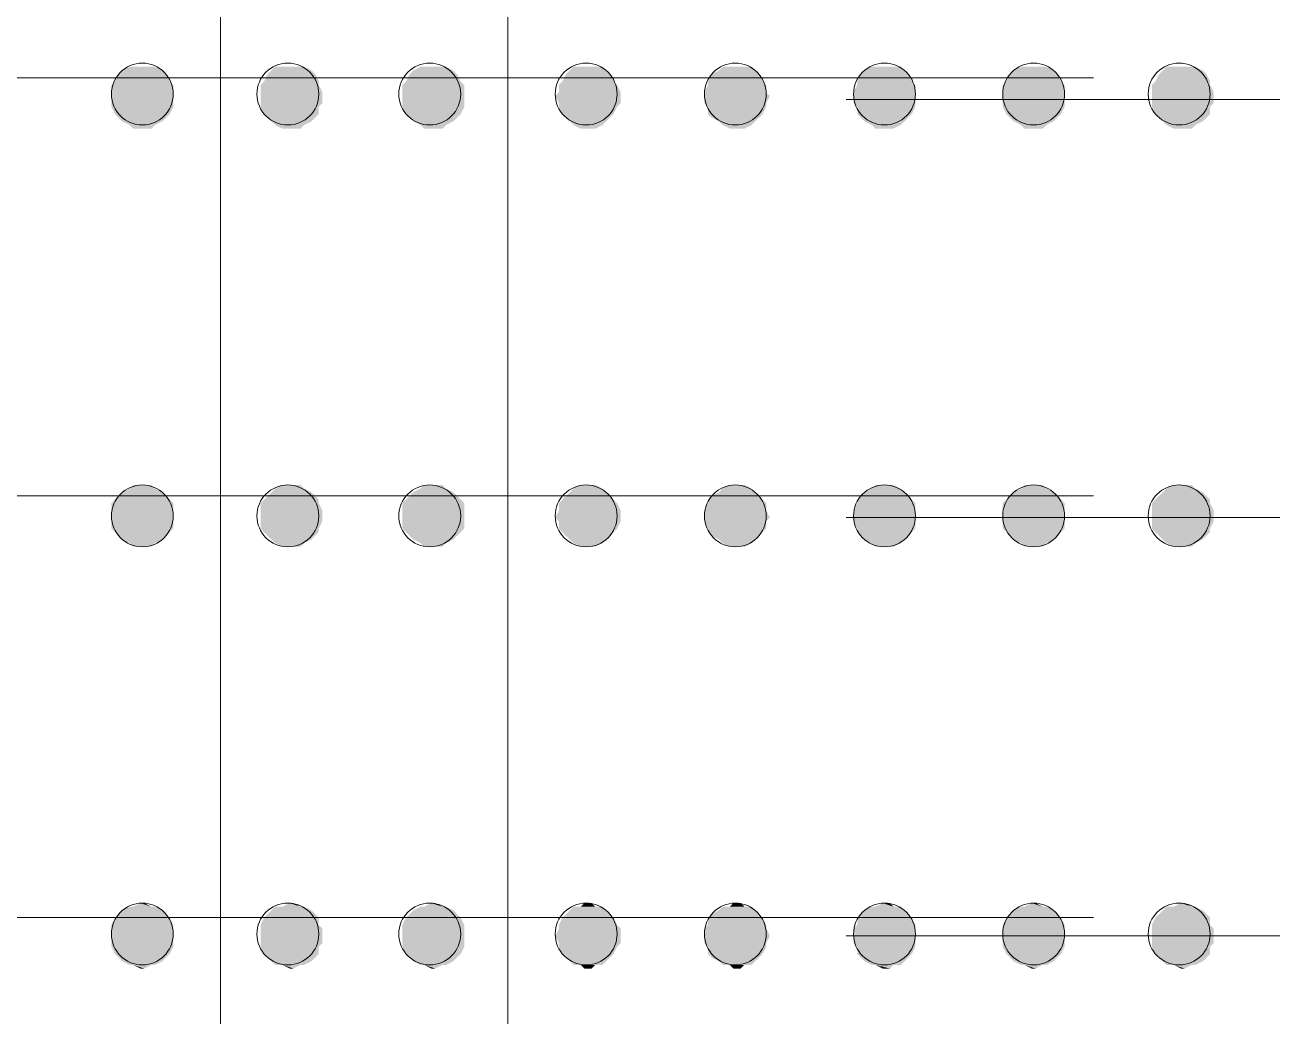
# Model space of a CAD drawing. Header units: inches. Extents: x 2 to 136, y 1 to 96.
# Drawn here: x 17.74 to 24.45, y 58.28 to 63.62 of the extents above; entities that cross this region are included whole.
import ezdxf

# ---------------------------------------------------------------- set-up
doc = ezdxf.new("R2010")
doc.units = ezdxf.units.IN
doc.header["$MEASUREMENT"] = 0
doc.layers.add('PDF_COLUMN', color=251, linetype='Continuous', true_color=0x636466)
doc.layers.add('PDF_Outer Line', color=165, linetype='Continuous', true_color=0x5258ac)
doc.layers.add('PDF_FLOOR LINES', color=7, linetype='Continuous')

msp = doc.modelspace()

# ---------------------------------------------------------------- linework, layer by layer
at = {"layer": 'PDF_COLUMN', "lineweight": 0}
for centre in [(18.3719, 63.2427), (20.761, 63.2427), (21.5639, 63.2427), (22.3668, 63.2427), (23.1697, 63.2427), (23.953, 63.2427), (18.3719, 60.971), (20.761, 60.971), (21.5639, 60.971), (22.3668, 60.971), (23.1697, 60.971), (23.953, 60.971), (18.3719, 58.719), (20.761, 58.719), (21.5639, 58.719), (22.3668, 58.719), (23.1697, 58.719), (23.953, 58.719)]:
    msp.add_circle(centre, 0.1665, dxfattribs=at)
at = {"layer": 'PDF_COLUMN', "color": 7, "lineweight": 0}
for centre in [(19.1552, 63.2427), (19.919, 63.2427), (19.1552, 60.971), (19.919, 60.971), (19.1552, 58.719), (19.919, 58.719)]:
    msp.add_circle(centre, 0.1665, dxfattribs=at)
at = {"layer": 'PDF_COLUMN', "transparency": 33554559}
for points in [[(18.3034, 63.3895), (18.4796, 63.3699), (18.2642, 63.3699)], [(18.323, 63.3895), (18.4405, 63.3895), (18.3034, 63.3895)], [(18.4405, 63.3895), (18.3034, 63.3895), (18.4796, 63.3699)], [(18.3621, 63.3895), (18.4209, 63.3895), (18.323, 63.3895)], [(18.4209, 63.3895), (18.323, 63.3895), (18.4405, 63.3895)], [(18.3817, 63.3895), (18.3621, 63.3895), (18.4209, 63.3895)], [(20.6925, 63.3895), (20.8687, 63.3699), (20.6729, 63.3699)], [(20.7317, 63.3895), (20.8492, 63.3895), (20.6925, 63.3895)], [(20.8492, 63.3895), (20.6925, 63.3895), (20.8687, 63.3699)], [(20.7512, 63.3895), (20.81, 63.3895), (20.7317, 63.3895)], [(20.81, 63.3895), (20.7317, 63.3895), (20.8492, 63.3895)], [(20.7904, 63.3895), (20.7512, 63.3895), (20.81, 63.3895)], [(21.4954, 63.3895), (21.6716, 63.3699), (21.4758, 63.3699)], [(21.5346, 63.3895), (21.652, 63.3895), (21.4954, 63.3895)], [(21.652, 63.3895), (21.4954, 63.3895), (21.6716, 63.3699)], [(21.5541, 63.3895), (21.6129, 63.3895), (21.5346, 63.3895)], [(21.6129, 63.3895), (21.5346, 63.3895), (21.652, 63.3895)], [(21.5933, 63.3895), (21.5541, 63.3895), (21.6129, 63.3895)], [(22.2983, 63.3895), (22.4745, 63.3699), (22.2591, 63.3699)], [(22.3179, 63.3895), (22.4549, 63.3895), (22.2983, 63.3895)], [(22.4549, 63.3895), (22.2983, 63.3895), (22.4745, 63.3699)], [(22.357, 63.3895), (22.4158, 63.3895), (22.3179, 63.3895)], [(22.4158, 63.3895), (22.3179, 63.3895), (22.4549, 63.3895)], [(22.3962, 63.3895), (22.357, 63.3895), (22.4158, 63.3895)], [(23.1012, 63.3895), (23.2774, 63.3699), (23.062, 63.3699)], [(23.1208, 63.3895), (23.2383, 63.3895), (23.1012, 63.3895)], [(23.2383, 63.3895), (23.1012, 63.3895), (23.2774, 63.3699)], [(23.1599, 63.3895), (23.2187, 63.3895), (23.1208, 63.3895)], [(23.2187, 63.3895), (23.1208, 63.3895), (23.2383, 63.3895)], [(23.1795, 63.3895), (23.1599, 63.3895), (23.2187, 63.3895)], [(23.8845, 63.3895), (24.0803, 63.3699), (23.8649, 63.3699)], [(23.9237, 63.3895), (24.0412, 63.3895), (23.8845, 63.3895)], [(24.0412, 63.3895), (23.8845, 63.3895), (24.0803, 63.3699)], [(23.9628, 63.3895), (24.0216, 63.3895), (23.9237, 63.3895)], [(24.0216, 63.3895), (23.9237, 63.3895), (24.0412, 63.3895)], [(23.9824, 63.3895), (23.9628, 63.3895), (24.0216, 63.3895)], [(18.2251, 63.3112), (18.5384, 63.2916), (18.2055, 63.2916)], [(18.2446, 63.3504), (18.5188, 63.3112), (18.2251, 63.3112)], [(18.5188, 63.3112), (18.2251, 63.3112), (18.5384, 63.2916)], [(18.2642, 63.3699), (18.4992, 63.3504), (18.2446, 63.3504)], [(18.4992, 63.3504), (18.2446, 63.3504), (18.5188, 63.3112)], [(18.4796, 63.3699), (18.2642, 63.3699), (18.4992, 63.3504)], [(20.6337, 63.3112), (20.9275, 63.2916), (20.6142, 63.2916)], [(20.6533, 63.3504), (20.9079, 63.3112), (20.6337, 63.3112)], [(20.9079, 63.3112), (20.6337, 63.3112), (20.9275, 63.2916)], [(20.6729, 63.3699), (20.8883, 63.3504), (20.6533, 63.3504)], [(20.8883, 63.3504), (20.6533, 63.3504), (20.9079, 63.3112)], [(20.8687, 63.3699), (20.6729, 63.3699), (20.8883, 63.3504)], [(21.4366, 63.3504), (21.7108, 63.3112), (21.4171, 63.3112)], [(21.7108, 63.3112), (21.4171, 63.3112), (21.7304, 63.2916)], [(21.4171, 63.3112), (21.7304, 63.2916), (21.4171, 63.2916)], [(21.4758, 63.3699), (21.6912, 63.3504), (21.4366, 63.3504)], [(21.6912, 63.3504), (21.4366, 63.3504), (21.7108, 63.3112)], [(21.6716, 63.3699), (21.4758, 63.3699), (21.6912, 63.3504)], [(22.2395, 63.3504), (22.5137, 63.3112), (22.22, 63.3112)], [(22.5137, 63.3112), (22.22, 63.3112), (22.5333, 63.2916)], [(22.22, 63.3112), (22.5333, 63.2916), (22.22, 63.2916)], [(22.2591, 63.3699), (22.4941, 63.3504), (22.2395, 63.3504)], [(22.4941, 63.3504), (22.2395, 63.3504), (22.5137, 63.3112)], [(22.4745, 63.3699), (22.2591, 63.3699), (22.4941, 63.3504)], [(23.0228, 63.3112), (23.3362, 63.2916), (23.0033, 63.2916)], [(23.0424, 63.3504), (23.3166, 63.3112), (23.0228, 63.3112)], [(23.3166, 63.3112), (23.0228, 63.3112), (23.3362, 63.2916)], [(23.062, 63.3699), (23.297, 63.3504), (23.0424, 63.3504)], [(23.297, 63.3504), (23.0424, 63.3504), (23.3166, 63.3112)], [(23.2774, 63.3699), (23.062, 63.3699), (23.297, 63.3504)], [(23.8257, 63.3112), (24.1195, 63.2916), (23.8062, 63.2916)], [(23.8453, 63.3504), (24.1195, 63.3112), (23.8257, 63.3112)], [(24.1195, 63.3112), (23.8257, 63.3112), (24.1195, 63.2916)], [(23.8649, 63.3699), (24.0999, 63.3504), (23.8453, 63.3504)], [(24.0999, 63.3504), (23.8453, 63.3504), (24.1195, 63.3112)], [(24.0803, 63.3699), (23.8649, 63.3699), (24.0999, 63.3504)], [(18.5384, 63.2916), (18.2055, 63.2916), (18.5384, 63.2524)], [(18.2055, 63.2916), (18.5384, 63.2524), (18.2055, 63.2524)], [(18.5384, 63.2524), (18.2055, 63.2524), (18.5384, 63.2329)], [(18.2055, 63.2524), (18.5384, 63.2329), (18.2055, 63.2329)], [(20.6142, 63.2524), (20.9471, 63.2329), (20.5946, 63.2329)], [(20.9275, 63.2916), (20.6142, 63.2916), (20.9471, 63.2524)], [(20.6142, 63.2916), (20.9471, 63.2524), (20.6142, 63.2524)], [(20.9471, 63.2524), (20.6142, 63.2524), (20.9471, 63.2329)], [(21.4171, 63.2916), (21.7304, 63.2524), (21.3975, 63.2524)], [(21.7304, 63.2524), (21.3975, 63.2524), (21.75, 63.2329)], [(21.3975, 63.2524), (21.75, 63.2329), (21.3975, 63.2329)], [(21.7304, 63.2916), (21.4171, 63.2916), (21.7304, 63.2524)], [(22.22, 63.2916), (22.5333, 63.2524), (22.2004, 63.2524)], [(22.5333, 63.2524), (22.2004, 63.2524), (22.5333, 63.2329)], [(22.2004, 63.2524), (22.5333, 63.2329), (22.2004, 63.2329)], [(22.5333, 63.2916), (22.22, 63.2916), (22.5333, 63.2524)], [(23.3362, 63.2916), (23.0033, 63.2916), (23.3362, 63.2524)], [(23.0033, 63.2916), (23.3362, 63.2524), (23.0033, 63.2524)], [(23.3362, 63.2524), (23.0033, 63.2524), (23.3362, 63.2329)], [(23.0033, 63.2524), (23.3362, 63.2329), (23.0033, 63.2329)], [(24.1195, 63.2916), (23.8062, 63.2916), (24.1391, 63.2524)], [(23.8062, 63.2916), (24.1391, 63.2524), (23.8062, 63.2524)], [(24.1391, 63.2524), (23.8062, 63.2524), (24.1391, 63.2329)], [(23.8062, 63.2524), (24.1391, 63.2329), (23.8062, 63.2329)], [(18.5384, 63.2329), (18.2055, 63.2329), (18.5384, 63.1937)], [(18.2055, 63.2329), (18.5384, 63.1937), (18.2055, 63.1937)], [(18.5384, 63.1937), (18.2055, 63.1937), (18.5384, 63.1741)], [(18.2055, 63.1937), (18.5384, 63.1741), (18.2055, 63.1741)], [(18.5384, 63.1741), (18.2055, 63.1741), (18.5188, 63.1349)], [(18.2055, 63.1741), (18.5188, 63.1349), (18.2251, 63.1349)], [(20.9471, 63.2329), (20.5946, 63.2329), (20.9471, 63.1937)], [(20.5946, 63.2329), (20.9471, 63.1937), (20.6142, 63.1937)], [(20.9471, 63.1937), (20.6142, 63.1937), (20.9275, 63.1741)], [(20.6142, 63.1937), (20.9275, 63.1741), (20.6142, 63.1741)], [(20.9275, 63.1741), (20.6142, 63.1741), (20.9079, 63.1349)], [(20.6142, 63.1741), (20.9079, 63.1349), (20.6337, 63.1349)], [(21.75, 63.2329), (21.3975, 63.2329), (21.7304, 63.1937)], [(21.3975, 63.2329), (21.7304, 63.1937), (21.3975, 63.1937)], [(21.7304, 63.1937), (21.3975, 63.1937), (21.7304, 63.1741)], [(21.3975, 63.1937), (21.7304, 63.1741), (21.4171, 63.1741)], [(21.7304, 63.1741), (21.4171, 63.1741), (21.7108, 63.1349)], [(21.4171, 63.1741), (21.7108, 63.1349), (21.4171, 63.1349)], [(22.5333, 63.2329), (22.2004, 63.2329), (22.5333, 63.1937)], [(22.2004, 63.2329), (22.5333, 63.1937), (22.2004, 63.1937)], [(22.5333, 63.1937), (22.2004, 63.1937), (22.5333, 63.1741)], [(22.2004, 63.1937), (22.5333, 63.1741), (22.22, 63.1741)], [(22.5333, 63.1741), (22.22, 63.1741), (22.5137, 63.1349)], [(22.22, 63.1741), (22.5137, 63.1349), (22.22, 63.1349)], [(23.3362, 63.2329), (23.0033, 63.2329), (23.3362, 63.1937)], [(23.0033, 63.2329), (23.3362, 63.1937), (23.0033, 63.1937)], [(23.3362, 63.1937), (23.0033, 63.1937), (23.3362, 63.1741)], [(23.0033, 63.1937), (23.3362, 63.1741), (23.0033, 63.1741)], [(23.3362, 63.1741), (23.0033, 63.1741), (23.3166, 63.1349)], [(23.0033, 63.1741), (23.3166, 63.1349), (23.0228, 63.1349)], [(24.1391, 63.2329), (23.8062, 63.2329), (24.1391, 63.1937)], [(23.8062, 63.2329), (24.1391, 63.1937), (23.8062, 63.1937)], [(24.1391, 63.1937), (23.8062, 63.1937), (24.1195, 63.1741)], [(23.8062, 63.1937), (24.1195, 63.1741), (23.8062, 63.1741)], [(24.1195, 63.1741), (23.8062, 63.1741), (24.1195, 63.1349)], [(23.8062, 63.1741), (24.1195, 63.1349), (23.8257, 63.1349)], [(18.5188, 63.1349), (18.2251, 63.1349), (18.4992, 63.1154)], [(18.2251, 63.1349), (18.4992, 63.1154), (18.2446, 63.1154)], [(18.4992, 63.1154), (18.2446, 63.1154), (18.4796, 63.0958)], [(18.2446, 63.1154), (18.4796, 63.0958), (18.2642, 63.0958)], [(20.9079, 63.1349), (20.6337, 63.1349), (20.8883, 63.1154)], [(20.6337, 63.1349), (20.8883, 63.1154), (20.6533, 63.1154)], [(20.8883, 63.1154), (20.6533, 63.1154), (20.8687, 63.0958)], [(20.6533, 63.1154), (20.8687, 63.0958), (20.6729, 63.0958)], [(21.7108, 63.1349), (21.4171, 63.1349), (21.6912, 63.1154)], [(21.4171, 63.1349), (21.6912, 63.1154), (21.4366, 63.1154)], [(21.6912, 63.1154), (21.4366, 63.1154), (21.6716, 63.0958)], [(21.4366, 63.1154), (21.6716, 63.0958), (21.4758, 63.0958)], [(22.5137, 63.1349), (22.22, 63.1349), (22.4941, 63.1154)], [(22.22, 63.1349), (22.4941, 63.1154), (22.2395, 63.1154)], [(22.4941, 63.1154), (22.2395, 63.1154), (22.4745, 63.0958)], [(22.2395, 63.1154), (22.4745, 63.0958), (22.2591, 63.0958)], [(23.3166, 63.1349), (23.0228, 63.1349), (23.297, 63.1154)], [(23.0228, 63.1349), (23.297, 63.1154), (23.0424, 63.1154)], [(23.297, 63.1154), (23.0424, 63.1154), (23.2774, 63.0958)], [(23.0424, 63.1154), (23.2774, 63.0958), (23.062, 63.0958)], [(24.1195, 63.1349), (23.8257, 63.1349), (24.0999, 63.1154)], [(23.8257, 63.1349), (24.0999, 63.1154), (23.8453, 63.1154)], [(24.0999, 63.1154), (23.8453, 63.1154), (24.0803, 63.0958)], [(23.8453, 63.1154), (24.0803, 63.0958), (23.8649, 63.0958)], [(18.4796, 63.0958), (18.2642, 63.0958), (18.4405, 63.0762)], [(18.2642, 63.0958), (18.4405, 63.0762), (18.3034, 63.0762)], [(18.4405, 63.0762), (18.3034, 63.0762), (18.4209, 63.0566)], [(18.3034, 63.0762), (18.4209, 63.0566), (18.323, 63.0566)], [(18.4209, 63.0566), (18.323, 63.0566), (18.3817, 63.0566)], [(18.323, 63.0566), (18.3817, 63.0566), (18.3621, 63.0566)], [(20.8687, 63.0958), (20.6729, 63.0958), (20.8492, 63.0762)], [(20.6729, 63.0958), (20.8492, 63.0762), (20.6925, 63.0762)], [(20.8492, 63.0762), (20.6925, 63.0762), (20.81, 63.0566)], [(20.6925, 63.0762), (20.81, 63.0566), (20.7317, 63.0566)], [(20.81, 63.0566), (20.7317, 63.0566), (20.7904, 63.0566)], [(20.7317, 63.0566), (20.7904, 63.0566), (20.7512, 63.0566)], [(21.6716, 63.0958), (21.4758, 63.0958), (21.652, 63.0762)], [(21.4758, 63.0958), (21.652, 63.0762), (21.4954, 63.0762)], [(21.652, 63.0762), (21.4954, 63.0762), (21.6129, 63.0566)], [(21.4954, 63.0762), (21.6129, 63.0566), (21.5346, 63.0566)], [(21.6129, 63.0566), (21.5346, 63.0566), (21.5933, 63.0566)], [(21.5346, 63.0566), (21.5933, 63.0566), (21.5541, 63.0566)], [(22.4745, 63.0958), (22.2591, 63.0958), (22.4549, 63.0762)], [(22.2591, 63.0958), (22.4549, 63.0762), (22.2983, 63.0762)], [(22.4549, 63.0762), (22.2983, 63.0762), (22.4158, 63.0566)], [(22.2983, 63.0762), (22.4158, 63.0566), (22.3179, 63.0566)], [(22.4158, 63.0566), (22.3179, 63.0566), (22.3962, 63.0566)], [(22.3179, 63.0566), (22.3962, 63.0566), (22.357, 63.0566)], [(23.2774, 63.0958), (23.062, 63.0958), (23.2383, 63.0762)], [(23.062, 63.0958), (23.2383, 63.0762), (23.1012, 63.0762)], [(23.2383, 63.0762), (23.1012, 63.0762), (23.2187, 63.0566)], [(23.1012, 63.0762), (23.2187, 63.0566), (23.1208, 63.0566)], [(23.2187, 63.0566), (23.1208, 63.0566), (23.1795, 63.0566)], [(23.1208, 63.0566), (23.1795, 63.0566), (23.1599, 63.0566)], [(24.0803, 63.0958), (23.8649, 63.0958), (24.0412, 63.0762)], [(23.8649, 63.0958), (24.0412, 63.0762), (23.8845, 63.0762)], [(24.0412, 63.0762), (23.8845, 63.0762), (24.0216, 63.0566)], [(23.8845, 63.0762), (24.0216, 63.0566), (23.9237, 63.0566)], [(24.0216, 63.0566), (23.9237, 63.0566), (23.9824, 63.0566)], [(23.9237, 63.0566), (23.9824, 63.0566), (23.9628, 63.0566)], [(18.2642, 61.0983), (18.4992, 61.0788), (18.2446, 61.0788)], [(18.3034, 61.1179), (18.4796, 61.0983), (18.2642, 61.0983)], [(18.4796, 61.0983), (18.2642, 61.0983), (18.4992, 61.0788)], [(18.323, 61.1375), (18.4405, 61.1179), (18.3034, 61.1179)], [(18.4405, 61.1179), (18.3034, 61.1179), (18.4796, 61.0983)], [(18.3621, 61.1375), (18.4209, 61.1375), (18.323, 61.1375)], [(18.4209, 61.1375), (18.323, 61.1375), (18.4405, 61.1179)], [(18.3817, 61.1375), (18.3621, 61.1375), (18.4209, 61.1375)], [(20.6729, 61.0983), (20.8883, 61.0788), (20.6533, 61.0788)], [(20.6925, 61.1179), (20.8687, 61.0983), (20.6729, 61.0983)], [(20.8687, 61.0983), (20.6729, 61.0983), (20.8883, 61.0788)], [(20.7317, 61.1375), (20.8492, 61.1179), (20.6925, 61.1179)], [(20.8492, 61.1179), (20.6925, 61.1179), (20.8687, 61.0983)], [(20.7512, 61.1375), (20.81, 61.1375), (20.7317, 61.1375)], [(20.81, 61.1375), (20.7317, 61.1375), (20.8492, 61.1179)], [(20.7904, 61.1375), (20.7512, 61.1375), (20.81, 61.1375)], [(21.4758, 61.0983), (21.6912, 61.0788), (21.4366, 61.0788)], [(21.4954, 61.1179), (21.6716, 61.0983), (21.4758, 61.0983)], [(21.6716, 61.0983), (21.4758, 61.0983), (21.6912, 61.0788)], [(21.5346, 61.1375), (21.652, 61.1179), (21.4954, 61.1179)], [(21.652, 61.1179), (21.4954, 61.1179), (21.6716, 61.0983)], [(21.5541, 61.1375), (21.6129, 61.1375), (21.5346, 61.1375)], [(21.6129, 61.1375), (21.5346, 61.1375), (21.652, 61.1179)], [(21.5933, 61.1375), (21.5541, 61.1375), (21.6129, 61.1375)], [(22.2591, 61.0983), (22.4941, 61.0788), (22.2395, 61.0788)], [(22.2983, 61.1179), (22.4745, 61.0983), (22.2591, 61.0983)], [(22.4745, 61.0983), (22.2591, 61.0983), (22.4941, 61.0788)], [(22.3179, 61.1375), (22.4549, 61.1179), (22.2983, 61.1179)], [(22.4549, 61.1179), (22.2983, 61.1179), (22.4745, 61.0983)], [(22.357, 61.1375), (22.4158, 61.1375), (22.3179, 61.1375)], [(22.4158, 61.1375), (22.3179, 61.1375), (22.4549, 61.1179)], [(22.3962, 61.1375), (22.357, 61.1375), (22.4158, 61.1375)], [(23.062, 61.0983), (23.297, 61.0788), (23.0424, 61.0788)], [(23.1012, 61.1179), (23.2774, 61.0983), (23.062, 61.0983)], [(23.2774, 61.0983), (23.062, 61.0983), (23.297, 61.0788)], [(23.1208, 61.1375), (23.2383, 61.1179), (23.1012, 61.1179)], [(23.2383, 61.1179), (23.1012, 61.1179), (23.2774, 61.0983)], [(23.1599, 61.1375), (23.2187, 61.1375), (23.1208, 61.1375)], [(23.2187, 61.1375), (23.1208, 61.1375), (23.2383, 61.1179)], [(23.1795, 61.1375), (23.1599, 61.1375), (23.2187, 61.1375)], [(23.8649, 61.0983), (24.0999, 61.0788), (23.8453, 61.0788)], [(23.8845, 61.1179), (24.0803, 61.0983), (23.8649, 61.0983)], [(24.0803, 61.0983), (23.8649, 61.0983), (24.0999, 61.0788)], [(23.9237, 61.1375), (24.0412, 61.1179), (23.8845, 61.1179)], [(24.0412, 61.1179), (23.8845, 61.1179), (24.0803, 61.0983)], [(23.9628, 61.1375), (24.0216, 61.1375), (23.9237, 61.1375)], [(24.0216, 61.1375), (23.9237, 61.1375), (24.0412, 61.1179)], [(23.9824, 61.1375), (23.9628, 61.1375), (24.0216, 61.1375)], [(18.2251, 61.0592), (18.5384, 61.0396), (18.2055, 61.0396)], [(18.5384, 61.0396), (18.2055, 61.0396), (18.5384, 61.0004)], [(18.2055, 61.0396), (18.5384, 61.0004), (18.2055, 61.0004)], [(18.2446, 61.0788), (18.5188, 61.0592), (18.2251, 61.0592)], [(18.5188, 61.0592), (18.2251, 61.0592), (18.5384, 61.0396)], [(18.4992, 61.0788), (18.2446, 61.0788), (18.5188, 61.0592)], [(20.6337, 61.0592), (20.9275, 61.0396), (20.6142, 61.0396)], [(20.9275, 61.0396), (20.6142, 61.0396), (20.9471, 61.0004)], [(20.6142, 61.0396), (20.9471, 61.0004), (20.6142, 61.0004)], [(20.6533, 61.0788), (20.9079, 61.0592), (20.6337, 61.0592)], [(20.9079, 61.0592), (20.6337, 61.0592), (20.9275, 61.0396)], [(20.8883, 61.0788), (20.6533, 61.0788), (20.9079, 61.0592)], [(21.4171, 61.0396), (21.7304, 61.0004), (21.3975, 61.0004)], [(21.4366, 61.0788), (21.7108, 61.0592), (21.4171, 61.0592)], [(21.7108, 61.0592), (21.4171, 61.0592), (21.7304, 61.0396)], [(21.4171, 61.0592), (21.7304, 61.0396), (21.4171, 61.0396)], [(21.7304, 61.0396), (21.4171, 61.0396), (21.7304, 61.0004)], [(21.6912, 61.0788), (21.4366, 61.0788), (21.7108, 61.0592)], [(22.22, 61.0396), (22.5333, 61.0004), (22.2004, 61.0004)], [(22.2395, 61.0788), (22.5137, 61.0592), (22.22, 61.0592)], [(22.5137, 61.0592), (22.22, 61.0592), (22.5333, 61.0396)], [(22.22, 61.0592), (22.5333, 61.0396), (22.22, 61.0396)], [(22.5333, 61.0396), (22.22, 61.0396), (22.5333, 61.0004)], [(22.4941, 61.0788), (22.2395, 61.0788), (22.5137, 61.0592)], [(23.0228, 61.0592), (23.3362, 61.0396), (23.0033, 61.0396)], [(23.3362, 61.0396), (23.0033, 61.0396), (23.3362, 61.0004)], [(23.0033, 61.0396), (23.3362, 61.0004), (23.0033, 61.0004)], [(23.0424, 61.0788), (23.3166, 61.0592), (23.0228, 61.0592)], [(23.3166, 61.0592), (23.0228, 61.0592), (23.3362, 61.0396)], [(23.297, 61.0788), (23.0424, 61.0788), (23.3166, 61.0592)], [(23.8257, 61.0592), (24.1195, 61.0396), (23.8062, 61.0396)], [(24.1195, 61.0396), (23.8062, 61.0396), (24.1391, 61.0004)], [(23.8062, 61.0396), (24.1391, 61.0004), (23.8062, 61.0004)], [(23.8453, 61.0788), (24.1195, 61.0592), (23.8257, 61.0592)], [(24.1195, 61.0592), (23.8257, 61.0592), (24.1195, 61.0396)], [(24.0999, 61.0788), (23.8453, 61.0788), (24.1195, 61.0592)], [(18.5384, 61.0004), (18.2055, 61.0004), (18.5384, 60.9613)], [(18.2055, 61.0004), (18.5384, 60.9613), (18.2055, 60.9613)], [(18.5384, 60.9613), (18.2055, 60.9613), (18.5384, 60.9417)], [(18.2055, 60.9613), (18.5384, 60.9417), (18.2055, 60.9417)], [(20.6142, 61.0004), (20.9471, 60.9613), (20.5946, 60.9613)], [(20.9471, 60.9613), (20.5946, 60.9613), (20.9471, 60.9417)], [(20.5946, 60.9613), (20.9471, 60.9417), (20.6142, 60.9417)], [(20.9471, 61.0004), (20.6142, 61.0004), (20.9471, 60.9613)], [(21.7304, 61.0004), (21.3975, 61.0004), (21.75, 60.9613)], [(21.3975, 61.0004), (21.75, 60.9613), (21.3975, 60.9613)], [(21.75, 60.9613), (21.3975, 60.9613), (21.7304, 60.9417)], [(21.3975, 60.9613), (21.7304, 60.9417), (21.3975, 60.9417)], [(22.5333, 61.0004), (22.2004, 61.0004), (22.5333, 60.9613)], [(22.2004, 61.0004), (22.5333, 60.9613), (22.2004, 60.9613)], [(22.5333, 60.9613), (22.2004, 60.9613), (22.5333, 60.9417)], [(22.2004, 60.9613), (22.5333, 60.9417), (22.2004, 60.9417)], [(23.3362, 61.0004), (23.0033, 61.0004), (23.3362, 60.9613)], [(23.0033, 61.0004), (23.3362, 60.9613), (23.0033, 60.9613)], [(23.3362, 60.9613), (23.0033, 60.9613), (23.3362, 60.9417)], [(23.0033, 60.9613), (23.3362, 60.9417), (23.0033, 60.9417)], [(24.1391, 61.0004), (23.8062, 61.0004), (24.1391, 60.9613)], [(23.8062, 61.0004), (24.1391, 60.9613), (23.8062, 60.9613)], [(24.1391, 60.9613), (23.8062, 60.9613), (24.1391, 60.9417)], [(23.8062, 60.9613), (24.1391, 60.9417), (23.8062, 60.9417)], [(18.5384, 60.9417), (18.2055, 60.9417), (18.5384, 60.9025)], [(18.2055, 60.9417), (18.5384, 60.9025), (18.2055, 60.9025)], [(18.5384, 60.9025), (18.2055, 60.9025), (18.5188, 60.8829)], [(18.2055, 60.9025), (18.5188, 60.8829), (18.2251, 60.8829)], [(20.9471, 60.9417), (20.6142, 60.9417), (20.9275, 60.9025)], [(20.6142, 60.9417), (20.9275, 60.9025), (20.6142, 60.9025)], [(20.9275, 60.9025), (20.6142, 60.9025), (20.9079, 60.8829)], [(20.6142, 60.9025), (20.9079, 60.8829), (20.6337, 60.8829)], [(21.7304, 60.9417), (21.3975, 60.9417), (21.7304, 60.9025)], [(21.3975, 60.9417), (21.7304, 60.9025), (21.4171, 60.9025)], [(21.7304, 60.9025), (21.4171, 60.9025), (21.7108, 60.8829)], [(21.4171, 60.9025), (21.7108, 60.8829), (21.4171, 60.8829)], [(22.5333, 60.9417), (22.2004, 60.9417), (22.5333, 60.9025)], [(22.2004, 60.9417), (22.5333, 60.9025), (22.22, 60.9025)], [(22.5333, 60.9025), (22.22, 60.9025), (22.5137, 60.8829)], [(22.22, 60.9025), (22.5137, 60.8829), (22.22, 60.8829)], [(23.3362, 60.9417), (23.0033, 60.9417), (23.3362, 60.9025)], [(23.0033, 60.9417), (23.3362, 60.9025), (23.0033, 60.9025)], [(23.3362, 60.9025), (23.0033, 60.9025), (23.3166, 60.8829)], [(23.0033, 60.9025), (23.3166, 60.8829), (23.0228, 60.8829)], [(24.1391, 60.9417), (23.8062, 60.9417), (24.1195, 60.9025)], [(23.8062, 60.9417), (24.1195, 60.9025), (23.8062, 60.9025)], [(24.1195, 60.9025), (23.8062, 60.9025), (24.1195, 60.8829)], [(23.8062, 60.9025), (24.1195, 60.8829), (23.8257, 60.8829)], [(18.5188, 60.8829), (18.2251, 60.8829), (18.4992, 60.8633)], [(18.2251, 60.8829), (18.4992, 60.8633), (18.2446, 60.8633)], [(18.4992, 60.8633), (18.2446, 60.8633), (18.4796, 60.8438)], [(18.2446, 60.8633), (18.4796, 60.8438), (18.2642, 60.8438)], [(18.4796, 60.8438), (18.2642, 60.8438), (18.4405, 60.8242)], [(18.2642, 60.8438), (18.4405, 60.8242), (18.3034, 60.8242)], [(18.4405, 60.8242), (18.3034, 60.8242), (18.4209, 60.8046)], [(18.3034, 60.8242), (18.4209, 60.8046), (18.323, 60.8046)], [(20.9079, 60.8829), (20.6337, 60.8829), (20.8883, 60.8633)], [(20.6337, 60.8829), (20.8883, 60.8633), (20.6533, 60.8633)], [(20.8883, 60.8633), (20.6533, 60.8633), (20.8687, 60.8438)], [(20.6533, 60.8633), (20.8687, 60.8438), (20.6729, 60.8438)], [(20.8687, 60.8438), (20.6729, 60.8438), (20.8492, 60.8242)], [(20.6729, 60.8438), (20.8492, 60.8242), (20.6925, 60.8242)], [(20.8492, 60.8242), (20.6925, 60.8242), (20.81, 60.8046)], [(20.6925, 60.8242), (20.81, 60.8046), (20.7317, 60.8046)], [(21.7108, 60.8829), (21.4171, 60.8829), (21.6912, 60.8633)], [(21.4171, 60.8829), (21.6912, 60.8633), (21.4366, 60.8633)], [(21.6912, 60.8633), (21.4366, 60.8633), (21.6716, 60.8438)], [(21.4366, 60.8633), (21.6716, 60.8438), (21.4758, 60.8438)], [(21.6716, 60.8438), (21.4758, 60.8438), (21.652, 60.8242)], [(21.4758, 60.8438), (21.652, 60.8242), (21.4954, 60.8242)], [(21.652, 60.8242), (21.4954, 60.8242), (21.6129, 60.8046)], [(21.4954, 60.8242), (21.6129, 60.8046), (21.5346, 60.8046)], [(22.5137, 60.8829), (22.22, 60.8829), (22.4941, 60.8633)], [(22.22, 60.8829), (22.4941, 60.8633), (22.2395, 60.8633)], [(22.4941, 60.8633), (22.2395, 60.8633), (22.4745, 60.8438)], [(22.2395, 60.8633), (22.4745, 60.8438), (22.2591, 60.8438)], [(22.4745, 60.8438), (22.2591, 60.8438), (22.4549, 60.8242)], [(22.2591, 60.8438), (22.4549, 60.8242), (22.2983, 60.8242)], [(22.4549, 60.8242), (22.2983, 60.8242), (22.4158, 60.8046)], [(22.2983, 60.8242), (22.4158, 60.8046), (22.3179, 60.8046)], [(23.3166, 60.8829), (23.0228, 60.8829), (23.297, 60.8633)], [(23.0228, 60.8829), (23.297, 60.8633), (23.0424, 60.8633)], [(23.297, 60.8633), (23.0424, 60.8633), (23.2774, 60.8438)], [(23.0424, 60.8633), (23.2774, 60.8438), (23.062, 60.8438)], [(23.2774, 60.8438), (23.062, 60.8438), (23.2383, 60.8242)], [(23.062, 60.8438), (23.2383, 60.8242), (23.1012, 60.8242)], [(23.2383, 60.8242), (23.1012, 60.8242), (23.2187, 60.8046)], [(23.1012, 60.8242), (23.2187, 60.8046), (23.1208, 60.8046)], [(24.1195, 60.8829), (23.8257, 60.8829), (24.0999, 60.8633)], [(23.8257, 60.8829), (24.0999, 60.8633), (23.8453, 60.8633)], [(24.0999, 60.8633), (23.8453, 60.8633), (24.0803, 60.8438)], [(23.8453, 60.8633), (24.0803, 60.8438), (23.8649, 60.8438)], [(24.0803, 60.8438), (23.8649, 60.8438), (24.0412, 60.8242)], [(23.8649, 60.8438), (24.0412, 60.8242), (23.8845, 60.8242)], [(24.0412, 60.8242), (23.8845, 60.8242), (24.0216, 60.8046)], [(23.8845, 60.8242), (24.0216, 60.8046), (23.9237, 60.8046)], [(18.4209, 60.8046), (18.323, 60.8046), (18.3817, 60.8046)], [(18.323, 60.8046), (18.3817, 60.8046), (18.3621, 60.8046)], [(20.81, 60.8046), (20.7317, 60.8046), (20.7904, 60.8046)], [(20.7317, 60.8046), (20.7904, 60.8046), (20.7512, 60.8046)], [(21.6129, 60.8046), (21.5346, 60.8046), (21.5933, 60.8046)], [(21.5346, 60.8046), (21.5933, 60.8046), (21.5541, 60.8046)], [(22.4158, 60.8046), (22.3179, 60.8046), (22.3962, 60.8046)], [(22.3179, 60.8046), (22.3962, 60.8046), (22.357, 60.8046)], [(23.2187, 60.8046), (23.1208, 60.8046), (23.1795, 60.8046)], [(23.1208, 60.8046), (23.1795, 60.8046), (23.1599, 60.8046)], [(24.0216, 60.8046), (23.9237, 60.8046), (23.9824, 60.8046)], [(23.9237, 60.8046), (23.9824, 60.8046), (23.9628, 60.8046)], [(18.3621, 58.8855), (18.4209, 58.8659), (18.323, 58.8659)], [(18.3817, 58.8855), (18.3621, 58.8855), (18.4209, 58.8659)], [(20.7512, 58.8855), (20.81, 58.8659), (20.7317, 58.8659)], [(20.7904, 58.8855), (20.7512, 58.8855), (20.81, 58.8659)], [(21.5541, 58.8855), (21.6129, 58.8659), (21.5346, 58.8659)], [(21.5933, 58.8855), (21.5541, 58.8855), (21.6129, 58.8659)], [(22.357, 58.8855), (22.4158, 58.8659), (22.3179, 58.8659)], [(22.3962, 58.8855), (22.357, 58.8855), (22.4158, 58.8659)], [(23.1599, 58.8855), (23.2187, 58.8659), (23.1208, 58.8659)], [(23.1795, 58.8855), (23.1599, 58.8855), (23.2187, 58.8659)], [(23.9628, 58.8855), (24.0216, 58.8659), (23.9237, 58.8659)], [(23.9824, 58.8855), (23.9628, 58.8855), (24.0216, 58.8659)], [(18.2251, 58.8071), (18.5384, 58.768), (18.2055, 58.768)], [(18.2446, 58.8267), (18.5188, 58.8071), (18.2251, 58.8071)], [(18.5188, 58.8071), (18.2251, 58.8071), (18.5384, 58.768)], [(18.2642, 58.8463), (18.4992, 58.8267), (18.2446, 58.8267)], [(18.4992, 58.8267), (18.2446, 58.8267), (18.5188, 58.8071)], [(18.3034, 58.8659), (18.4796, 58.8463), (18.2642, 58.8463)], [(18.4796, 58.8463), (18.2642, 58.8463), (18.4992, 58.8267)], [(18.323, 58.8659), (18.4405, 58.8659), (18.3034, 58.8659)], [(18.4405, 58.8659), (18.3034, 58.8659), (18.4796, 58.8463)], [(18.4209, 58.8659), (18.323, 58.8659), (18.4405, 58.8659)], [(20.6337, 58.8071), (20.9275, 58.768), (20.6142, 58.768)], [(20.6533, 58.8267), (20.9079, 58.8071), (20.6337, 58.8071)], [(20.9079, 58.8071), (20.6337, 58.8071), (20.9275, 58.768)], [(20.6729, 58.8463), (20.8883, 58.8267), (20.6533, 58.8267)], [(20.8883, 58.8267), (20.6533, 58.8267), (20.9079, 58.8071)], [(20.6925, 58.8659), (20.8687, 58.8463), (20.6729, 58.8463)], [(20.8687, 58.8463), (20.6729, 58.8463), (20.8883, 58.8267)], [(20.7317, 58.8659), (20.8492, 58.8659), (20.6925, 58.8659)], [(20.8492, 58.8659), (20.6925, 58.8659), (20.8687, 58.8463)], [(20.81, 58.8659), (20.7317, 58.8659), (20.8492, 58.8659)], [(21.4366, 58.8267), (21.7108, 58.8071), (21.4171, 58.8071)], [(21.7108, 58.8071), (21.4171, 58.8071), (21.7304, 58.768)], [(21.4171, 58.8071), (21.7304, 58.768), (21.4171, 58.768)], [(21.4758, 58.8463), (21.6912, 58.8267), (21.4366, 58.8267)], [(21.6912, 58.8267), (21.4366, 58.8267), (21.7108, 58.8071)], [(21.4954, 58.8659), (21.6716, 58.8463), (21.4758, 58.8463)], [(21.6716, 58.8463), (21.4758, 58.8463), (21.6912, 58.8267)], [(21.5346, 58.8659), (21.652, 58.8659), (21.4954, 58.8659)], [(21.652, 58.8659), (21.4954, 58.8659), (21.6716, 58.8463)], [(21.6129, 58.8659), (21.5346, 58.8659), (21.652, 58.8659)], [(22.2395, 58.8267), (22.5137, 58.8071), (22.22, 58.8071)], [(22.5137, 58.8071), (22.22, 58.8071), (22.5333, 58.768)], [(22.22, 58.8071), (22.5333, 58.768), (22.22, 58.768)], [(22.2591, 58.8463), (22.4941, 58.8267), (22.2395, 58.8267)], [(22.4941, 58.8267), (22.2395, 58.8267), (22.5137, 58.8071)], [(22.2983, 58.8659), (22.4745, 58.8463), (22.2591, 58.8463)], [(22.4745, 58.8463), (22.2591, 58.8463), (22.4941, 58.8267)], [(22.3179, 58.8659), (22.4549, 58.8659), (22.2983, 58.8659)], [(22.4549, 58.8659), (22.2983, 58.8659), (22.4745, 58.8463)], [(22.4158, 58.8659), (22.3179, 58.8659), (22.4549, 58.8659)], [(23.0228, 58.8071), (23.3362, 58.768), (23.0033, 58.768)], [(23.0424, 58.8267), (23.3166, 58.8071), (23.0228, 58.8071)], [(23.3166, 58.8071), (23.0228, 58.8071), (23.3362, 58.768)], [(23.062, 58.8463), (23.297, 58.8267), (23.0424, 58.8267)], [(23.297, 58.8267), (23.0424, 58.8267), (23.3166, 58.8071)], [(23.1012, 58.8659), (23.2774, 58.8463), (23.062, 58.8463)], [(23.2774, 58.8463), (23.062, 58.8463), (23.297, 58.8267)], [(23.1208, 58.8659), (23.2383, 58.8659), (23.1012, 58.8659)], [(23.2383, 58.8659), (23.1012, 58.8659), (23.2774, 58.8463)], [(23.2187, 58.8659), (23.1208, 58.8659), (23.2383, 58.8659)], [(23.8257, 58.8071), (24.1195, 58.768), (23.8062, 58.768)], [(23.8453, 58.8267), (24.1195, 58.8071), (23.8257, 58.8071)], [(24.1195, 58.8071), (23.8257, 58.8071), (24.1195, 58.768)], [(23.8649, 58.8463), (24.0999, 58.8267), (23.8453, 58.8267)], [(24.0999, 58.8267), (23.8453, 58.8267), (24.1195, 58.8071)], [(23.8845, 58.8659), (24.0803, 58.8463), (23.8649, 58.8463)], [(24.0803, 58.8463), (23.8649, 58.8463), (24.0999, 58.8267)], [(23.9237, 58.8659), (24.0412, 58.8659), (23.8845, 58.8659)], [(24.0412, 58.8659), (23.8845, 58.8659), (24.0803, 58.8463)], [(24.0216, 58.8659), (23.9237, 58.8659), (24.0412, 58.8659)], [(18.5384, 58.768), (18.2055, 58.768), (18.5384, 58.7484)], [(18.2055, 58.768), (18.5384, 58.7484), (18.2055, 58.7484)], [(18.5384, 58.7484), (18.2055, 58.7484), (18.5384, 58.7092)], [(18.2055, 58.7484), (18.5384, 58.7092), (18.2055, 58.7092)], [(20.6142, 58.7484), (20.9471, 58.7092), (20.5946, 58.7092)], [(20.9275, 58.768), (20.6142, 58.768), (20.9471, 58.7484)], [(20.6142, 58.768), (20.9471, 58.7484), (20.6142, 58.7484)], [(20.9471, 58.7484), (20.6142, 58.7484), (20.9471, 58.7092)], [(21.4171, 58.768), (21.7304, 58.7484), (21.3975, 58.7484)], [(21.7304, 58.7484), (21.3975, 58.7484), (21.75, 58.7092)], [(21.3975, 58.7484), (21.75, 58.7092), (21.3975, 58.7092)], [(21.7304, 58.768), (21.4171, 58.768), (21.7304, 58.7484)], [(22.22, 58.768), (22.5333, 58.7484), (22.2004, 58.7484)], [(22.5333, 58.7484), (22.2004, 58.7484), (22.5333, 58.7092)], [(22.2004, 58.7484), (22.5333, 58.7092), (22.2004, 58.7092)], [(22.5333, 58.768), (22.22, 58.768), (22.5333, 58.7484)], [(23.3362, 58.768), (23.0033, 58.768), (23.3362, 58.7484)], [(23.0033, 58.768), (23.3362, 58.7484), (23.0033, 58.7484)], [(23.3362, 58.7484), (23.0033, 58.7484), (23.3362, 58.7092)], [(23.0033, 58.7484), (23.3362, 58.7092), (23.0033, 58.7092)], [(24.1195, 58.768), (23.8062, 58.768), (24.1391, 58.7484)], [(23.8062, 58.768), (24.1391, 58.7484), (23.8062, 58.7484)], [(24.1391, 58.7484), (23.8062, 58.7484), (24.1391, 58.7092)], [(23.8062, 58.7484), (24.1391, 58.7092), (23.8062, 58.7092)], [(18.5384, 58.7092), (18.2055, 58.7092), (18.5384, 58.6701)], [(18.2055, 58.7092), (18.5384, 58.6701), (18.2055, 58.6701)], [(20.9471, 58.7092), (20.5946, 58.7092), (20.9471, 58.6701)], [(20.5946, 58.7092), (20.9471, 58.6701), (20.6142, 58.6701)], [(21.75, 58.7092), (21.3975, 58.7092), (21.7304, 58.6701)], [(21.3975, 58.7092), (21.7304, 58.6701), (21.3975, 58.6701)], [(22.5333, 58.7092), (22.2004, 58.7092), (22.5333, 58.6701)], [(22.2004, 58.7092), (22.5333, 58.6701), (22.2004, 58.6701)], [(23.3362, 58.7092), (23.0033, 58.7092), (23.3362, 58.6701)], [(23.0033, 58.7092), (23.3362, 58.6701), (23.0033, 58.6701)], [(24.1391, 58.7092), (23.8062, 58.7092), (24.1391, 58.6701)], [(23.8062, 58.7092), (24.1391, 58.6701), (23.8062, 58.6701)], [(18.5384, 58.6701), (18.2055, 58.6701), (18.5384, 58.6505)], [(18.2055, 58.6701), (18.5384, 58.6505), (18.2055, 58.6505)], [(18.5384, 58.6505), (18.2055, 58.6505), (18.5188, 58.6113)], [(18.2055, 58.6505), (18.5188, 58.6113), (18.2251, 58.6113)], [(18.5188, 58.6113), (18.2251, 58.6113), (18.4992, 58.5917)], [(18.2251, 58.6113), (18.4992, 58.5917), (18.2446, 58.5917)], [(20.9471, 58.6701), (20.6142, 58.6701), (20.9275, 58.6505)], [(20.6142, 58.6701), (20.9275, 58.6505), (20.6142, 58.6505)], [(20.9275, 58.6505), (20.6142, 58.6505), (20.9079, 58.6113)], [(20.6142, 58.6505), (20.9079, 58.6113), (20.6337, 58.6113)], [(20.9079, 58.6113), (20.6337, 58.6113), (20.8883, 58.5917)], [(20.6337, 58.6113), (20.8883, 58.5917), (20.6533, 58.5917)], [(21.7304, 58.6701), (21.3975, 58.6701), (21.7304, 58.6505)], [(21.3975, 58.6701), (21.7304, 58.6505), (21.4171, 58.6505)], [(21.7304, 58.6505), (21.4171, 58.6505), (21.7108, 58.6113)], [(21.4171, 58.6505), (21.7108, 58.6113), (21.4171, 58.6113)], [(21.7108, 58.6113), (21.4171, 58.6113), (21.6912, 58.5917)], [(21.4171, 58.6113), (21.6912, 58.5917), (21.4366, 58.5917)], [(22.5333, 58.6701), (22.2004, 58.6701), (22.5333, 58.6505)], [(22.2004, 58.6701), (22.5333, 58.6505), (22.22, 58.6505)], [(22.5333, 58.6505), (22.22, 58.6505), (22.5137, 58.6113)], [(22.22, 58.6505), (22.5137, 58.6113), (22.22, 58.6113)], [(22.5137, 58.6113), (22.22, 58.6113), (22.4941, 58.5917)], [(22.22, 58.6113), (22.4941, 58.5917), (22.2395, 58.5917)], [(23.3362, 58.6701), (23.0033, 58.6701), (23.3362, 58.6505)], [(23.0033, 58.6701), (23.3362, 58.6505), (23.0033, 58.6505)], [(23.3362, 58.6505), (23.0033, 58.6505), (23.3166, 58.6113)], [(23.0033, 58.6505), (23.3166, 58.6113), (23.0228, 58.6113)], [(23.3166, 58.6113), (23.0228, 58.6113), (23.297, 58.5917)], [(23.0228, 58.6113), (23.297, 58.5917), (23.0424, 58.5917)], [(24.1391, 58.6701), (23.8062, 58.6701), (24.1195, 58.6505)], [(23.8062, 58.6701), (24.1195, 58.6505), (23.8062, 58.6505)], [(24.1195, 58.6505), (23.8062, 58.6505), (24.1195, 58.6113)], [(23.8062, 58.6505), (24.1195, 58.6113), (23.8257, 58.6113)], [(24.1195, 58.6113), (23.8257, 58.6113), (24.0999, 58.5917)], [(23.8257, 58.6113), (24.0999, 58.5917), (23.8453, 58.5917)], [(18.4992, 58.5917), (18.2446, 58.5917), (18.4796, 58.5722)], [(18.2446, 58.5917), (18.4796, 58.5722), (18.2642, 58.5722)], [(18.4796, 58.5722), (18.2642, 58.5722), (18.4405, 58.5526)], [(18.2642, 58.5722), (18.4405, 58.5526), (18.3034, 58.5526)], [(18.4405, 58.5526), (18.3034, 58.5526), (18.4209, 58.5526)], [(18.3034, 58.5526), (18.4209, 58.5526), (18.323, 58.5526)], [(18.4209, 58.5526), (18.323, 58.5526), (18.3817, 58.533)], [(18.323, 58.5526), (18.3817, 58.533), (18.3621, 58.533)], [(20.8883, 58.5917), (20.6533, 58.5917), (20.8687, 58.5722)], [(20.6533, 58.5917), (20.8687, 58.5722), (20.6729, 58.5722)], [(20.8687, 58.5722), (20.6729, 58.5722), (20.8492, 58.5526)], [(20.6729, 58.5722), (20.8492, 58.5526), (20.6925, 58.5526)], [(20.8492, 58.5526), (20.6925, 58.5526), (20.81, 58.5526)], [(20.6925, 58.5526), (20.81, 58.5526), (20.7317, 58.5526)], [(20.81, 58.5526), (20.7317, 58.5526), (20.7904, 58.533)], [(20.7317, 58.5526), (20.7904, 58.533), (20.7512, 58.533)], [(21.6912, 58.5917), (21.4366, 58.5917), (21.6716, 58.5722)], [(21.4366, 58.5917), (21.6716, 58.5722), (21.4758, 58.5722)], [(21.6716, 58.5722), (21.4758, 58.5722), (21.652, 58.5526)], [(21.4758, 58.5722), (21.652, 58.5526), (21.4954, 58.5526)], [(21.652, 58.5526), (21.4954, 58.5526), (21.6129, 58.5526)], [(21.4954, 58.5526), (21.6129, 58.5526), (21.5346, 58.5526)], [(21.6129, 58.5526), (21.5346, 58.5526), (21.5933, 58.533)], [(21.5346, 58.5526), (21.5933, 58.533), (21.5541, 58.533)], [(22.4941, 58.5917), (22.2395, 58.5917), (22.4745, 58.5722)], [(22.2395, 58.5917), (22.4745, 58.5722), (22.2591, 58.5722)], [(22.4745, 58.5722), (22.2591, 58.5722), (22.4549, 58.5526)], [(22.2591, 58.5722), (22.4549, 58.5526), (22.2983, 58.5526)], [(22.4549, 58.5526), (22.2983, 58.5526), (22.4158, 58.5526)], [(22.2983, 58.5526), (22.4158, 58.5526), (22.3179, 58.5526)], [(22.4158, 58.5526), (22.3179, 58.5526), (22.3962, 58.533)], [(22.3179, 58.5526), (22.3962, 58.533), (22.357, 58.533)], [(23.297, 58.5917), (23.0424, 58.5917), (23.2774, 58.5722)], [(23.0424, 58.5917), (23.2774, 58.5722), (23.062, 58.5722)], [(23.2774, 58.5722), (23.062, 58.5722), (23.2383, 58.5526)], [(23.062, 58.5722), (23.2383, 58.5526), (23.1012, 58.5526)], [(23.2383, 58.5526), (23.1012, 58.5526), (23.2187, 58.5526)], [(23.1012, 58.5526), (23.2187, 58.5526), (23.1208, 58.5526)], [(23.2187, 58.5526), (23.1208, 58.5526), (23.1795, 58.533)], [(23.1208, 58.5526), (23.1795, 58.533), (23.1599, 58.533)], [(24.0999, 58.5917), (23.8453, 58.5917), (24.0803, 58.5722)], [(23.8453, 58.5917), (24.0803, 58.5722), (23.8649, 58.5722)], [(24.0803, 58.5722), (23.8649, 58.5722), (24.0412, 58.5526)], [(23.8649, 58.5722), (24.0412, 58.5526), (23.8845, 58.5526)], [(24.0412, 58.5526), (23.8845, 58.5526), (24.0216, 58.5526)], [(23.8845, 58.5526), (24.0216, 58.5526), (23.9237, 58.5526)], [(24.0216, 58.5526), (23.9237, 58.5526), (23.9824, 58.533)], [(23.9237, 58.5526), (23.9824, 58.533), (23.9628, 58.533)]]:
    msp.add_solid(points, dxfattribs=at)
at = {"layer": 'PDF_COLUMN', "color": 7, "transparency": 33554559}
for points in [[(19.0867, 63.3895), (19.2825, 63.3699), (19.0671, 63.3699)], [(19.1259, 63.3895), (19.2434, 63.3895), (19.0867, 63.3895)], [(19.2434, 63.3895), (19.0867, 63.3895), (19.2825, 63.3699)], [(19.165, 63.3895), (19.2238, 63.3895), (19.1259, 63.3895)], [(19.2238, 63.3895), (19.1259, 63.3895), (19.2434, 63.3895)], [(19.1846, 63.3895), (19.165, 63.3895), (19.2238, 63.3895)], [(19.87, 63.3895), (20.0463, 63.3699), (19.8308, 63.3699)], [(19.8896, 63.3895), (20.0071, 63.3895), (19.87, 63.3895)], [(20.0071, 63.3895), (19.87, 63.3895), (20.0463, 63.3699)], [(19.9288, 63.3895), (19.9875, 63.3895), (19.8896, 63.3895)], [(19.9875, 63.3895), (19.8896, 63.3895), (20.0071, 63.3895)], [(19.9483, 63.3895), (19.9288, 63.3895), (19.9875, 63.3895)], [(19.028, 63.3112), (19.3217, 63.2916), (19.0084, 63.2916)], [(19.0475, 63.3504), (19.3217, 63.3112), (19.028, 63.3112)], [(19.3217, 63.3112), (19.028, 63.3112), (19.3217, 63.2916)], [(19.0671, 63.3699), (19.3021, 63.3504), (19.0475, 63.3504)], [(19.3021, 63.3504), (19.0475, 63.3504), (19.3217, 63.3112)], [(19.2825, 63.3699), (19.0671, 63.3699), (19.3021, 63.3504)], [(19.7917, 63.3112), (20.105, 63.2916), (19.7721, 63.2916)], [(19.8113, 63.3504), (20.0854, 63.3112), (19.7917, 63.3112)], [(20.0854, 63.3112), (19.7917, 63.3112), (20.105, 63.2916)], [(19.8308, 63.3699), (20.0658, 63.3504), (19.8113, 63.3504)], [(20.0658, 63.3504), (19.8113, 63.3504), (20.0854, 63.3112)], [(20.0463, 63.3699), (19.8308, 63.3699), (20.0658, 63.3504)], [(19.3217, 63.2916), (19.0084, 63.2916), (19.3413, 63.2524)], [(19.0084, 63.2916), (19.3413, 63.2524), (19.0084, 63.2524)], [(19.3413, 63.2524), (19.0084, 63.2524), (19.3413, 63.2329)], [(19.0084, 63.2524), (19.3413, 63.2329), (19.0084, 63.2329)], [(20.105, 63.2916), (19.7721, 63.2916), (20.105, 63.2524)], [(19.7721, 63.2916), (20.105, 63.2524), (19.7721, 63.2524)], [(20.105, 63.2524), (19.7721, 63.2524), (20.105, 63.2329)], [(19.7721, 63.2524), (20.105, 63.2329), (19.7721, 63.2329)], [(19.3413, 63.2329), (19.0084, 63.2329), (19.3413, 63.1937)], [(19.0084, 63.2329), (19.3413, 63.1937), (19.0084, 63.1937)], [(19.3413, 63.1937), (19.0084, 63.1937), (19.3217, 63.1741)], [(19.0084, 63.1937), (19.3217, 63.1741), (19.0084, 63.1741)], [(19.3217, 63.1741), (19.0084, 63.1741), (19.3217, 63.1349)], [(19.0084, 63.1741), (19.3217, 63.1349), (19.028, 63.1349)], [(20.105, 63.2329), (19.7721, 63.2329), (20.105, 63.1937)], [(19.7721, 63.2329), (20.105, 63.1937), (19.7721, 63.1937)], [(20.105, 63.1937), (19.7721, 63.1937), (20.105, 63.1741)], [(19.7721, 63.1937), (20.105, 63.1741), (19.7721, 63.1741)], [(20.105, 63.1741), (19.7721, 63.1741), (20.0854, 63.1349)], [(19.7721, 63.1741), (20.0854, 63.1349), (19.7917, 63.1349)], [(19.3217, 63.1349), (19.028, 63.1349), (19.3021, 63.1154)], [(19.028, 63.1349), (19.3021, 63.1154), (19.0475, 63.1154)], [(19.3021, 63.1154), (19.0475, 63.1154), (19.2825, 63.0958)], [(19.0475, 63.1154), (19.2825, 63.0958), (19.0671, 63.0958)], [(20.0854, 63.1349), (19.7917, 63.1349), (20.0658, 63.1154)], [(19.7917, 63.1349), (20.0658, 63.1154), (19.8113, 63.1154)], [(20.0658, 63.1154), (19.8113, 63.1154), (20.0463, 63.0958)], [(19.8113, 63.1154), (20.0463, 63.0958), (19.8308, 63.0958)], [(19.2825, 63.0958), (19.0671, 63.0958), (19.2434, 63.0762)], [(19.0671, 63.0958), (19.2434, 63.0762), (19.0867, 63.0762)], [(19.2434, 63.0762), (19.0867, 63.0762), (19.2238, 63.0566)], [(19.0867, 63.0762), (19.2238, 63.0566), (19.1259, 63.0566)], [(19.2238, 63.0566), (19.1259, 63.0566), (19.1846, 63.0566)], [(19.1259, 63.0566), (19.1846, 63.0566), (19.165, 63.0566)], [(20.0463, 63.0958), (19.8308, 63.0958), (20.0071, 63.0762)], [(19.8308, 63.0958), (20.0071, 63.0762), (19.87, 63.0762)], [(20.0071, 63.0762), (19.87, 63.0762), (19.9875, 63.0566)], [(19.87, 63.0762), (19.9875, 63.0566), (19.8896, 63.0566)], [(19.9875, 63.0566), (19.8896, 63.0566), (19.9483, 63.0566)], [(19.8896, 63.0566), (19.9483, 63.0566), (19.9288, 63.0566)], [(19.0671, 61.0983), (19.3021, 61.0788), (19.0475, 61.0788)], [(19.0867, 61.1179), (19.2825, 61.0983), (19.0671, 61.0983)], [(19.2825, 61.0983), (19.0671, 61.0983), (19.3021, 61.0788)], [(19.1259, 61.1375), (19.2434, 61.1179), (19.0867, 61.1179)], [(19.2434, 61.1179), (19.0867, 61.1179), (19.2825, 61.0983)], [(19.165, 61.1375), (19.2238, 61.1375), (19.1259, 61.1375)], [(19.2238, 61.1375), (19.1259, 61.1375), (19.2434, 61.1179)], [(19.1846, 61.1375), (19.165, 61.1375), (19.2238, 61.1375)], [(19.8308, 61.0983), (20.0658, 61.0788), (19.8113, 61.0788)], [(19.87, 61.1179), (20.0463, 61.0983), (19.8308, 61.0983)], [(20.0463, 61.0983), (19.8308, 61.0983), (20.0658, 61.0788)], [(19.8896, 61.1375), (20.0071, 61.1179), (19.87, 61.1179)], [(20.0071, 61.1179), (19.87, 61.1179), (20.0463, 61.0983)], [(19.9288, 61.1375), (19.9875, 61.1375), (19.8896, 61.1375)], [(19.9875, 61.1375), (19.8896, 61.1375), (20.0071, 61.1179)], [(19.9483, 61.1375), (19.9288, 61.1375), (19.9875, 61.1375)], [(19.028, 61.0592), (19.3217, 61.0396), (19.0084, 61.0396)], [(19.3217, 61.0396), (19.0084, 61.0396), (19.3413, 61.0004)], [(19.0084, 61.0396), (19.3413, 61.0004), (19.0084, 61.0004)], [(19.0475, 61.0788), (19.3217, 61.0592), (19.028, 61.0592)], [(19.3217, 61.0592), (19.028, 61.0592), (19.3217, 61.0396)], [(19.3021, 61.0788), (19.0475, 61.0788), (19.3217, 61.0592)], [(19.7917, 61.0592), (20.105, 61.0396), (19.7721, 61.0396)], [(20.105, 61.0396), (19.7721, 61.0396), (20.105, 61.0004)], [(19.7721, 61.0396), (20.105, 61.0004), (19.7721, 61.0004)], [(19.8113, 61.0788), (20.0854, 61.0592), (19.7917, 61.0592)], [(20.0854, 61.0592), (19.7917, 61.0592), (20.105, 61.0396)], [(20.0658, 61.0788), (19.8113, 61.0788), (20.0854, 61.0592)], [(19.3413, 61.0004), (19.0084, 61.0004), (19.3413, 60.9613)], [(19.0084, 61.0004), (19.3413, 60.9613), (19.0084, 60.9613)], [(19.3413, 60.9613), (19.0084, 60.9613), (19.3413, 60.9417)], [(19.0084, 60.9613), (19.3413, 60.9417), (19.0084, 60.9417)], [(20.105, 61.0004), (19.7721, 61.0004), (20.105, 60.9613)], [(19.7721, 61.0004), (20.105, 60.9613), (19.7721, 60.9613)], [(20.105, 60.9613), (19.7721, 60.9613), (20.105, 60.9417)], [(19.7721, 60.9613), (20.105, 60.9417), (19.7721, 60.9417)], [(19.3413, 60.9417), (19.0084, 60.9417), (19.3217, 60.9025)], [(19.0084, 60.9417), (19.3217, 60.9025), (19.0084, 60.9025)], [(19.3217, 60.9025), (19.0084, 60.9025), (19.3217, 60.8829)], [(19.0084, 60.9025), (19.3217, 60.8829), (19.028, 60.8829)], [(20.105, 60.9417), (19.7721, 60.9417), (20.105, 60.9025)], [(19.7721, 60.9417), (20.105, 60.9025), (19.7721, 60.9025)], [(20.105, 60.9025), (19.7721, 60.9025), (20.0854, 60.8829)], [(19.7721, 60.9025), (20.0854, 60.8829), (19.7917, 60.8829)], [(19.3217, 60.8829), (19.028, 60.8829), (19.3021, 60.8633)], [(19.028, 60.8829), (19.3021, 60.8633), (19.0475, 60.8633)], [(19.3021, 60.8633), (19.0475, 60.8633), (19.2825, 60.8438)], [(19.0475, 60.8633), (19.2825, 60.8438), (19.0671, 60.8438)], [(19.2825, 60.8438), (19.0671, 60.8438), (19.2434, 60.8242)], [(19.0671, 60.8438), (19.2434, 60.8242), (19.0867, 60.8242)], [(19.2434, 60.8242), (19.0867, 60.8242), (19.2238, 60.8046)], [(19.0867, 60.8242), (19.2238, 60.8046), (19.1259, 60.8046)], [(20.0854, 60.8829), (19.7917, 60.8829), (20.0658, 60.8633)], [(19.7917, 60.8829), (20.0658, 60.8633), (19.8113, 60.8633)], [(20.0658, 60.8633), (19.8113, 60.8633), (20.0463, 60.8438)], [(19.8113, 60.8633), (20.0463, 60.8438), (19.8308, 60.8438)], [(20.0463, 60.8438), (19.8308, 60.8438), (20.0071, 60.8242)], [(19.8308, 60.8438), (20.0071, 60.8242), (19.87, 60.8242)], [(20.0071, 60.8242), (19.87, 60.8242), (19.9875, 60.8046)], [(19.87, 60.8242), (19.9875, 60.8046), (19.8896, 60.8046)], [(19.2238, 60.8046), (19.1259, 60.8046), (19.1846, 60.8046)], [(19.1259, 60.8046), (19.1846, 60.8046), (19.165, 60.8046)], [(19.9875, 60.8046), (19.8896, 60.8046), (19.9483, 60.8046)], [(19.8896, 60.8046), (19.9483, 60.8046), (19.9288, 60.8046)], [(19.165, 58.8855), (19.2238, 58.8659), (19.1259, 58.8659)], [(19.1846, 58.8855), (19.165, 58.8855), (19.2238, 58.8659)], [(19.9288, 58.8855), (19.9875, 58.8659), (19.8896, 58.8659)], [(19.9483, 58.8855), (19.9288, 58.8855), (19.9875, 58.8659)], [(19.028, 58.8071), (19.3217, 58.768), (19.0084, 58.768)], [(19.0475, 58.8267), (19.3217, 58.8071), (19.028, 58.8071)], [(19.3217, 58.8071), (19.028, 58.8071), (19.3217, 58.768)], [(19.0671, 58.8463), (19.3021, 58.8267), (19.0475, 58.8267)], [(19.3021, 58.8267), (19.0475, 58.8267), (19.3217, 58.8071)], [(19.0867, 58.8659), (19.2825, 58.8463), (19.0671, 58.8463)], [(19.2825, 58.8463), (19.0671, 58.8463), (19.3021, 58.8267)], [(19.1259, 58.8659), (19.2434, 58.8659), (19.0867, 58.8659)], [(19.2434, 58.8659), (19.0867, 58.8659), (19.2825, 58.8463)], [(19.2238, 58.8659), (19.1259, 58.8659), (19.2434, 58.8659)], [(19.7917, 58.8071), (20.105, 58.768), (19.7721, 58.768)], [(19.8113, 58.8267), (20.0854, 58.8071), (19.7917, 58.8071)], [(20.0854, 58.8071), (19.7917, 58.8071), (20.105, 58.768)], [(19.8308, 58.8463), (20.0658, 58.8267), (19.8113, 58.8267)], [(20.0658, 58.8267), (19.8113, 58.8267), (20.0854, 58.8071)], [(19.87, 58.8659), (20.0463, 58.8463), (19.8308, 58.8463)], [(20.0463, 58.8463), (19.8308, 58.8463), (20.0658, 58.8267)], [(19.8896, 58.8659), (20.0071, 58.8659), (19.87, 58.8659)], [(20.0071, 58.8659), (19.87, 58.8659), (20.0463, 58.8463)], [(19.9875, 58.8659), (19.8896, 58.8659), (20.0071, 58.8659)], [(19.3217, 58.768), (19.0084, 58.768), (19.3413, 58.7484)], [(19.0084, 58.768), (19.3413, 58.7484), (19.0084, 58.7484)], [(19.3413, 58.7484), (19.0084, 58.7484), (19.3413, 58.7092)], [(19.0084, 58.7484), (19.3413, 58.7092), (19.0084, 58.7092)], [(20.105, 58.768), (19.7721, 58.768), (20.105, 58.7484)], [(19.7721, 58.768), (20.105, 58.7484), (19.7721, 58.7484)], [(20.105, 58.7484), (19.7721, 58.7484), (20.105, 58.7092)], [(19.7721, 58.7484), (20.105, 58.7092), (19.7721, 58.7092)], [(19.3413, 58.7092), (19.0084, 58.7092), (19.3413, 58.6701)], [(19.0084, 58.7092), (19.3413, 58.6701), (19.0084, 58.6701)], [(20.105, 58.7092), (19.7721, 58.7092), (20.105, 58.6701)], [(19.7721, 58.7092), (20.105, 58.6701), (19.7721, 58.6701)], [(19.3413, 58.6701), (19.0084, 58.6701), (19.3217, 58.6505)], [(19.0084, 58.6701), (19.3217, 58.6505), (19.0084, 58.6505)], [(19.3217, 58.6505), (19.0084, 58.6505), (19.3217, 58.6113)], [(19.0084, 58.6505), (19.3217, 58.6113), (19.028, 58.6113)], [(19.3217, 58.6113), (19.028, 58.6113), (19.3021, 58.5917)], [(19.028, 58.6113), (19.3021, 58.5917), (19.0475, 58.5917)], [(20.105, 58.6701), (19.7721, 58.6701), (20.105, 58.6505)], [(19.7721, 58.6701), (20.105, 58.6505), (19.7721, 58.6505)], [(20.105, 58.6505), (19.7721, 58.6505), (20.0854, 58.6113)], [(19.7721, 58.6505), (20.0854, 58.6113), (19.7917, 58.6113)], [(20.0854, 58.6113), (19.7917, 58.6113), (20.0658, 58.5917)], [(19.7917, 58.6113), (20.0658, 58.5917), (19.8113, 58.5917)], [(19.3021, 58.5917), (19.0475, 58.5917), (19.2825, 58.5722)], [(19.0475, 58.5917), (19.2825, 58.5722), (19.0671, 58.5722)], [(19.2825, 58.5722), (19.0671, 58.5722), (19.2434, 58.5526)], [(19.0671, 58.5722), (19.2434, 58.5526), (19.0867, 58.5526)], [(19.2434, 58.5526), (19.0867, 58.5526), (19.2238, 58.5526)], [(19.0867, 58.5526), (19.2238, 58.5526), (19.1259, 58.5526)], [(19.2238, 58.5526), (19.1259, 58.5526), (19.1846, 58.533)], [(19.1259, 58.5526), (19.1846, 58.533), (19.165, 58.533)], [(20.0658, 58.5917), (19.8113, 58.5917), (20.0463, 58.5722)], [(19.8113, 58.5917), (20.0463, 58.5722), (19.8308, 58.5722)], [(20.0463, 58.5722), (19.8308, 58.5722), (20.0071, 58.5526)], [(19.8308, 58.5722), (20.0071, 58.5526), (19.87, 58.5526)], [(20.0071, 58.5526), (19.87, 58.5526), (19.9875, 58.5526)], [(19.87, 58.5526), (19.9875, 58.5526), (19.8896, 58.5526)], [(19.9875, 58.5526), (19.8896, 58.5526), (19.9483, 58.533)], [(19.8896, 58.5526), (19.9483, 58.533), (19.9288, 58.533)]]:
    msp.add_solid(points, dxfattribs=at)
at = {"layer": 'PDF_FLOOR LINES', "lineweight": 0}
for points in [[(15.8751, 63.3308), (23.4928, 63.3308)], [(22.1612, 63.2133), (29.8377, 63.2133)], [(15.8751, 61.0788), (23.4928, 61.0788)], [(22.1612, 60.9613), (29.8377, 60.9613)], [(15.8751, 58.8071), (23.4928, 58.8071)], [(22.1612, 58.7092), (29.8377, 58.7092)]]:
    msp.add_lwpolyline(points, dxfattribs=at)
at = {"layer": 'PDF_Outer Line', "color": 7, "lineweight": 0}
msp.add_lwpolyline([(18.793, 67.4823), (20.34, 67.4823), (20.34, 44.9425), (18.793, 44.9425)], close=True, dxfattribs=at)

doc.saveas('drawing.dxf')
